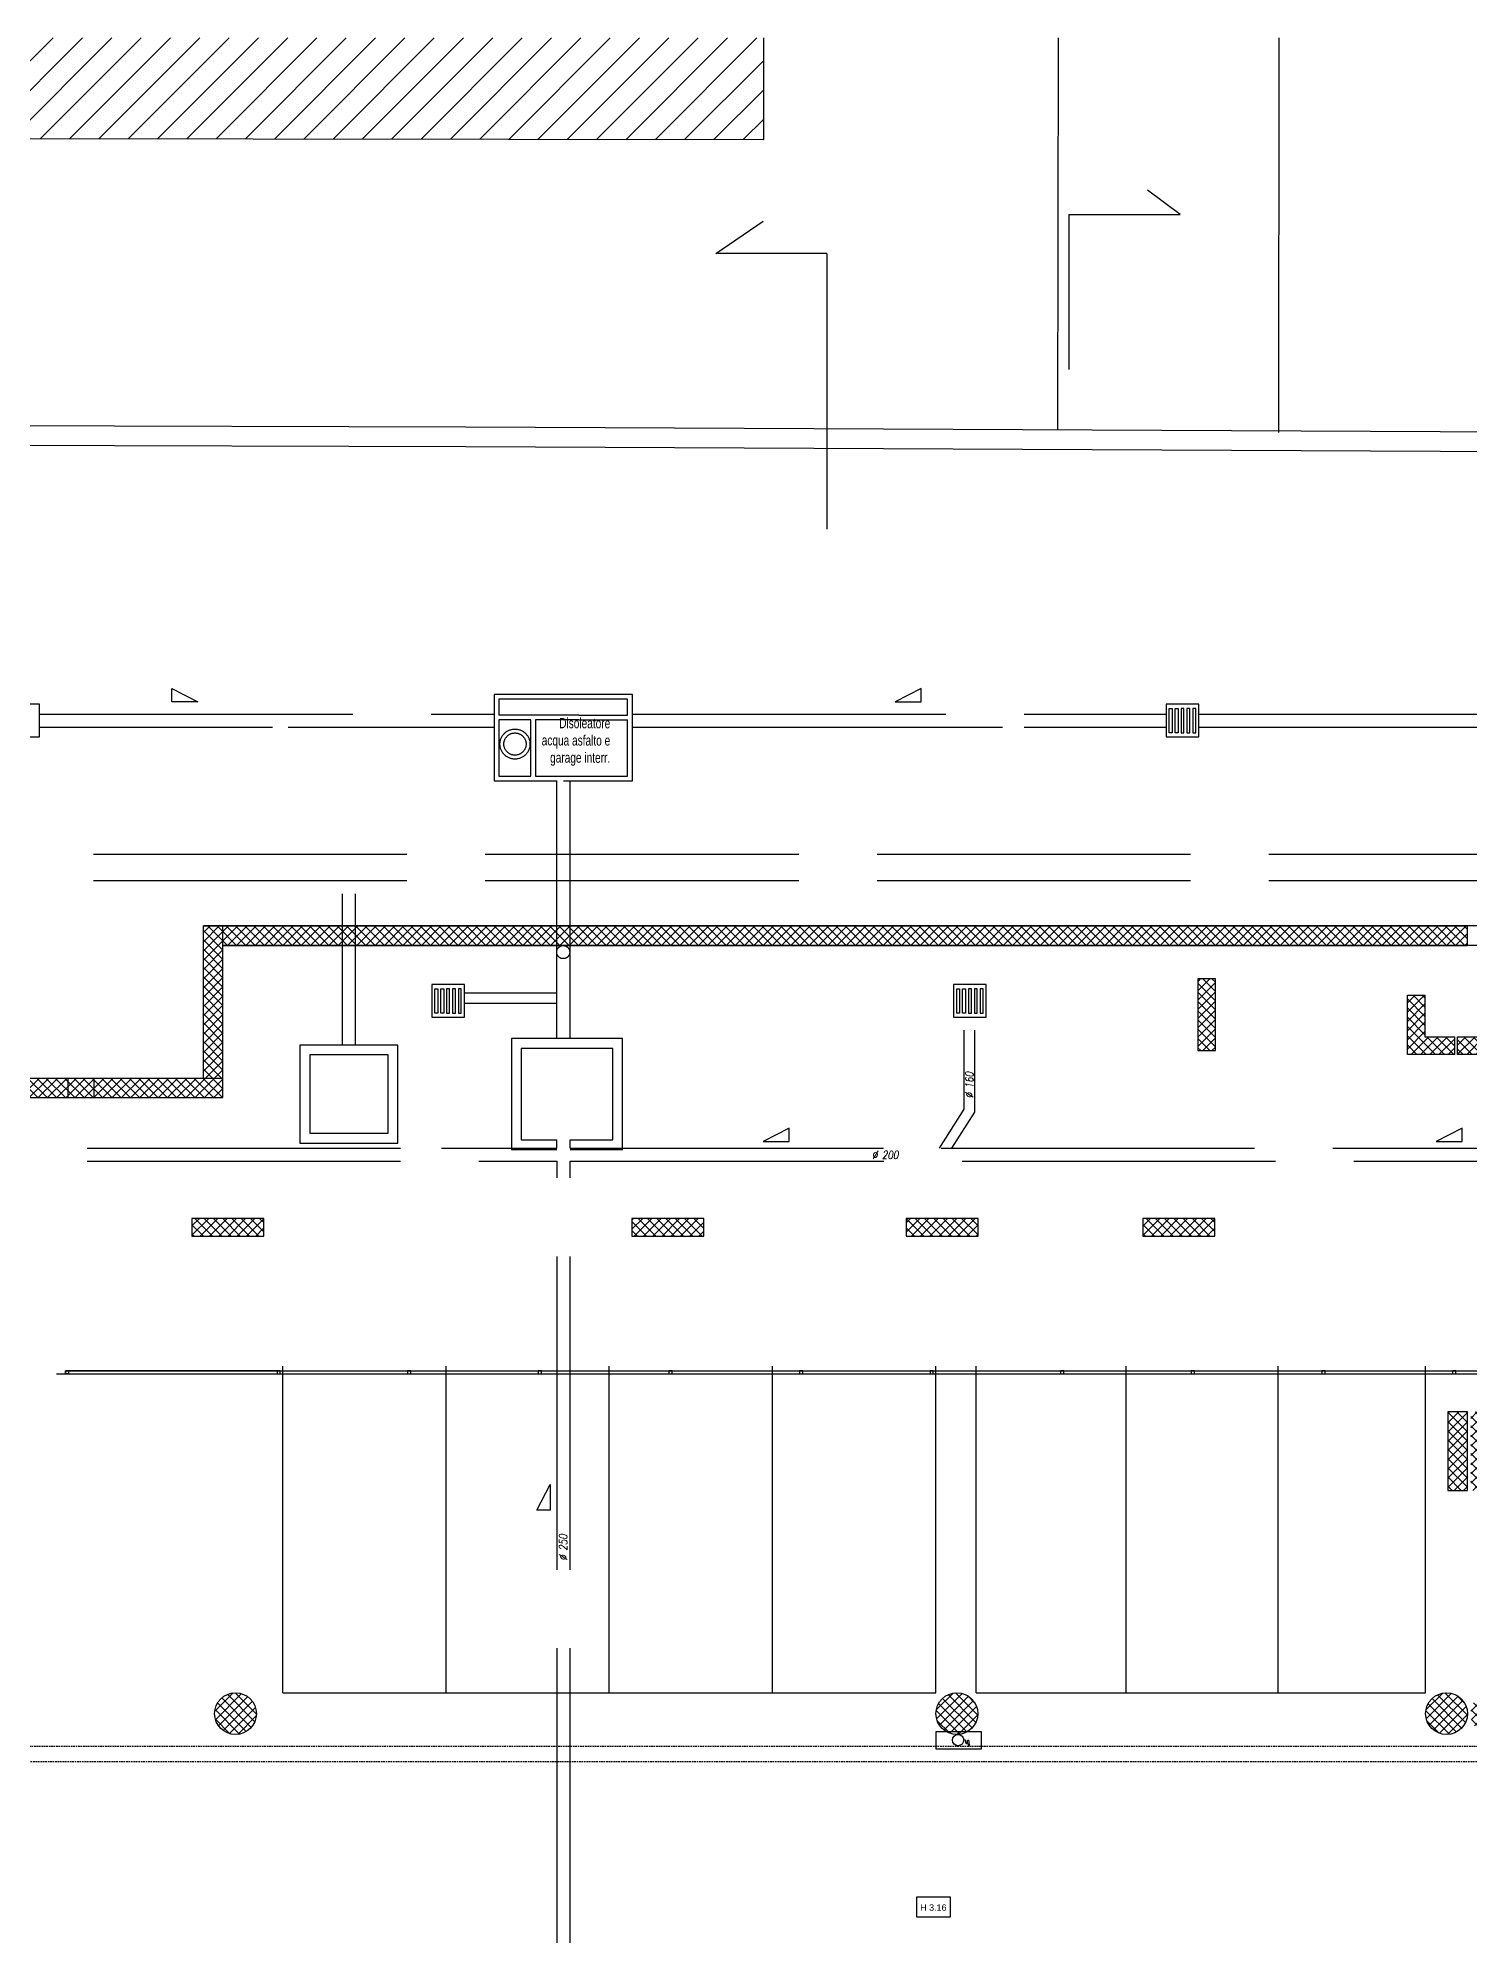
# Model space of a CAD drawing. Header units: millimetres. Extents: x 24747 to 137666, y -34589 to 43444.
# Drawn here: x 113137 to 115329, y 40539 to 43444 of the extents above; entities that cross this region are included whole.
import ezdxf

# ---------------------------------------------------------------- set-up
doc = ezdxf.new("R2010")
doc.units = ezdxf.units.MM
doc.header["$LTSCALE"] = 10
for name, pattern in [('ACAD_ISO02W100', [15, 12, -3]), ('DASHDOT', [25.4, 12.7, -6.35, 0, -6.35]), ('HIDDEN', [0.375, 0.25, -0.125])]:
    doc.linetypes.add(name, pattern=pattern)
for name, color, linetype in [('EPC INTERRATO DEFINITIVO PILASTRI', 5, 'Continuous'), ('Idranti', 8, 'Continuous'), ('linea acqua bianca', 150, 'Continuous'), ('TUBAZIONI', 6, 'Continuous'), ('X_LINEE SCARICO', 1, 'Continuous'), ('X_MURI', 3, 'Continuous'), ('X_Numerazione camere', 8, 'Continuous'), ('X_Parcheggi', 5, 'Continuous'), ('X_rilievo', 8, 'Continuous'), ('X_Serramenti Int', 1, 'Continuous')]:
    doc.layers.add(name, color=color, linetype=linetype)
doc.layers.add('EPC RETINI PIANO INTERRATO DEFINITIVO', color=4, linetype='Continuous', lineweight=0)
doc.styles.add('nomi', font='arial.ttf')
doc.styles.add('QUOTE', font='simplex.shx', dxfattribs={"width": 0.7})
doc.styles.add('testo indicazioni', font='romans.shx', dxfattribs={"width": 0.8, "oblique": 10, "height": 17.5})
pattern_1 = [(45, (115279.709, -15009.218), (-7.0710678, 7.0710678), []), (135, (115279.709, -15009.218), (-7.0710678, -7.0710678), [])]
pattern_2 = [(45, (157624.513, 6383.593), (-7.0710678, 7.0710678), []), (135, (157624.513, 6383.593), (-7.0710678, -7.0710678), [])]

msp = doc.modelspace()

# ---------------------------------------------------------------- hatches: boundary and pattern name
at = {"layer": 'EPC RETINI PIANO INTERRATO DEFINITIVO'}
h = msp.add_hatch(dxfattribs=at)
h.set_pattern_fill('_USER', color=256, scale=10, angle=45, style=0, double=1, pattern_type=0)
h.set_pattern_definition(pattern_1)
h.paths.add_polyline_path([(113420.29494, 41851.30506), (113390.29494, 41851.30506), (113390.29494, 41851.30214), (112591.48013, 41851.30214), (112591.48013, 41821.30506), (113240.41123, 41821.30506), (113240.41123, 41821.30505), (113270.41123, 41821.30505), (113270.41123, 41821.30506), (113420.29494, 41821.30506)])
h.paths.add_polyline_path([(113420.29494, 42054.30505), (113420.29494, 42084.30505), (113390.29494, 42084.30505), (113390.29494, 41851.30506), (113420.29494, 41851.30506)])
h.paths.add_polyline_path([(115326.04039, 42084.30505), (113420.29494, 42084.30505), (113420.29494, 42054.30506), (115326.04039, 42054.30506)])
h = msp.add_hatch(dxfattribs=at)
h.set_pattern_fill('_USER', color=256, scale=10, angle=45, style=0, double=1, pattern_type=0)
h.set_pattern_definition(pattern_1)
h.paths.add_polyline_path([(113420.29494, 41851.30506), (113390.29494, 41851.30506), (113390.29494, 41851.30214), (112591.48013, 41851.30214), (112591.48013, 41821.30506), (113240.41123, 41821.30506), (113240.41123, 41821.30505), (113270.41123, 41821.30505), (113270.41123, 41821.30506), (113420.29494, 41821.30506)])
h.paths.add_polyline_path([(113420.29494, 42054.30505), (113420.29494, 42084.30505), (113390.29494, 42084.30505), (113390.29494, 41851.30506), (113420.29494, 41851.30506)])
h.paths.add_polyline_path([(115326.04039, 42084.30505), (113420.29494, 42084.30505), (113420.29494, 42054.30506), (115326.04039, 42054.30506)])
h = msp.add_hatch(dxfattribs=at)
h.set_pattern_fill('_USER', color=256, scale=10, angle=45, style=0, double=1, pattern_type=0)
h.set_pattern_definition([(45, (115279.709, -15009.218), (-7.0710678, 7.0710678), []), (135, (115279.709, -15009.218), (-7.0710678, -7.0710678), [])])
h.paths.add_polyline_path([(114940.04856, 42003.22285), (114913.04856, 42003.22285), (114913.04856, 41924.30506), (114940.04856, 41924.30506)])
h.paths.add_polyline_path([(114940.04856, 41924.30506), (114913.04856, 41924.30506), (114913.04856, 41893.22285), (114940.04856, 41893.22285)])
h.paths.add_polyline_path([(115261.04077, 41978.16201), (115234.04077, 41978.16201), (115234.04077, 41924.30506), (115261.04077, 41924.30506)])
h.paths.add_polyline_path([(115306.0365, 41887.35594), (115306.0365, 41914.35594), (115261.04077, 41914.35594), (115261.04077, 41924.30506), (115234.04077, 41924.30506), (115234.04077, 41887.35594)])
h.paths.add_polyline_path([(115421.0365, 41887.35594), (115421.0365, 41914.35594), (115311.0365, 41914.35594), (115311.0365, 41887.35594)])
h.paths.add_polyline_path([(116035.02151, 41914.35594), (116035.02151, 41887.35595), (116155.02151, 41887.35595), (116155.02151, 41914.35594)])
h.paths.add_polyline_path([(116032.72081, 41889.50437), (116032.72081, 41911.99261), (116011.0049, 41911.99261), (116011.0049, 41889.50437)], flags=9)
h = msp.add_hatch(dxfattribs=at)
h.set_pattern_fill('_USER', color=256, scale=10, angle=45, style=0, double=1, pattern_type=0)
h.set_pattern_definition(pattern_2)
h.paths.add_polyline_path([(113482.84787, 41609.30722), (113482.84787, 41636.30722), (113372.84787, 41636.30722), (113372.84787, 41609.30722)])
h.paths.add_polyline_path([(114156.54624, 41609.27536), (114156.54624, 41636.27536), (114046.54624, 41636.27536), (114046.54624, 41609.27536)])
h.paths.add_polyline_path([(114576.54624, 41609.27536), (114576.54624, 41636.27536), (114466.54624, 41636.27536), (114466.54624, 41609.27536)])
h.paths.add_polyline_path([(114939.09732, 41609.27536), (114939.09732, 41636.27536), (114829.09732, 41636.27536), (114829.09732, 41609.27536)])
h = msp.add_hatch(dxfattribs=at)
h.set_pattern_fill('_USER', color=256, scale=10, angle=45, style=0, double=1, pattern_type=0)
h.set_pattern_definition([(45, (157624.513, 6421.593), (-7.0710678, 7.0710678), []), (135, (157624.513, 6421.593), (-7.0710678, -7.0710678), [])])
h.paths.add_polyline_path([(115331.05219, 41220.02444), (115361.05219, 41220.02444), (115361.05219, 41340.02444), (115331.05219, 41340.02444)])
h.paths.add_polyline_path([(115296.05219, 41220.0241), (115326.05219, 41220.0241), (115326.05219, 41340.0241), (115296.05219, 41340.0241)])
h = msp.add_hatch(dxfattribs=at)
h.set_pattern_fill('_USER', color=256, scale=10, angle=45, style=0, double=1, pattern_type=0)
h.set_pattern_definition(pattern_2)
edge = h.paths.add_edge_path()
edge.add_arc((116659.03264, 40878.26957), 32, 0, 360)
edge = h.paths.add_edge_path()
edge.add_arc((116090.6751, 40878.26957), 32, 0, 360)
edge = h.paths.add_edge_path()
edge.add_arc((115363.0444, 40878.26957), 32, 0, 360)
edge = h.paths.add_edge_path()
edge.add_arc((115294.0444, 40878.26957), 32, 0, 360)
edge = h.paths.add_edge_path()
edge.add_arc((114544.20253, 40878.26957), 32, 0, 360)
edge = h.paths.add_edge_path()
edge.add_arc((113439.50477, 40878.26957), 32, 0, 360)
at = {"layer": 'X_rilievo'}
h = msp.add_hatch(dxfattribs=at)
h.set_pattern_fill('ANSI31', color=256, scale=10, style=0)
h.set_pattern_definition([(45, (113442.92, 43322.244), (-22.45064, 22.45064), [])])
h.paths.add_polyline_path([(114248.33328, 43443.59752), (112863.56592, 43443.59752), (112863.32223, 43290.23312), (113905.18038, 43288.57764), (114248.33328, 43288.03238)])
h.paths.add_polyline_path([(118037.14088, 43267.53915), (118037.14088, 43443.59752), (116652.12983, 43443.59752), (116652.12983, 43269.7399)])

# ---------------------------------------------------------------- linework, layer by layer
at = {"layer": 'EPC INTERRATO DEFINITIVO PILASTRI'}
for centre in [(113439.50477, 40878.26957, 0), (114544.20253, 40878.26957, 0), (114544.20253, 40878.26957, 0), (115294.0444, 40878.26957, 0)]:
    msp.add_circle(centre, 32, dxfattribs=at)
at = {"layer": 'Idranti'}
for p, q in [((114582.04622, 40850.18966, 0), (114512.04622, 40850.18966, 0)), ((114512.04622, 40850.18966, 0), (114512.04622, 40824.18966, 0)), ((114546.05964, 40846.3235, 0), (114546.05964, 40850.18966, 0)), ((114556.61944, 40837.73106, 0), (114554.65208, 40837.73106, 0)), ((114557.86514, 40833.7832, 0), (114557.86514, 40836.38818, 0)), ((114560.35954, 40833.72561, 0), (114560.35954, 40836.32872, 0)), ((114562.53613, 40836.32872, 0), (114562.53613, 40831.05799, 0)), ((114582.04622, 40824.18966, 0), (114582.04622, 40850.18966, 0)), ((114512.04622, 40824.18966, 0), (114582.04622, 40824.18966, 0)), ((114562.53613, 40828.95497, 0), (114561.27952, 40831.05799, 0)), ((114563.79275, 40831.05799, 0), (114561.27952, 40831.05799, 0)), ((114562.53613, 40828.95497, 0), (114563.79275, 40831.05799, 0))]:
    msp.add_line(p, q, dxfattribs=at)
msp.add_circle((114546.05964, 40837.73106, 0), 8.59245, dxfattribs=at)
for centre, radius, start, end in [((114556.61944, 40836.48184, 0), 1.24922, 355.7003626, 90), ((114561.44784, 40836.32872, 0), 1.0883, 0, 180), ((114559.11084, 40833.68955, 0), 1.24922, 175.7003626, 1.65414915)]:
    msp.add_arc(centre, radius, start, end, dxfattribs=at)
at = {"layer": 'linea acqua bianca', "linetype": 'ACAD_ISO02W100', "ltscale": 4}
for p, q in [((113342.07792, 42427.36137), (113342.07792, 42447.69394)), ((113342.07792, 42447.69394), (113381.72887, 42427.36137)), ((114489.33095, 42447.69394), (114449.68001, 42427.36137)), ((114489.33095, 42427.36137), (114489.33095, 42447.69394)), ((113139.29988, 42408.40037), (113835.35819, 42408.40037)), ((113381.72887, 42427.36137), (113342.07792, 42427.36137)), ((114047.25819, 42408.40037), (114865.63601, 42408.40037)), ((114449.68001, 42427.36137), (114489.33095, 42427.36137)), ((114914.67905, 42408.40037), (116383.15544, 42408.40037)), ((113139.29988, 42388.40037), (113496.34306, 42388.40037)), ((113520.0123, 42388.40037), (113835.35819, 42388.40037)), ((113891.70819, 42313.65748, 0), (113891.70819, 42399.40748, 0)), ((114047.25819, 42388.40037), (114110.48005, 42388.40037)), ((114047.25819, 42388.40037), (114864.67905, 42388.40037)), ((114134.14929, 42388.40037), (114865.63601, 42388.40037)), ((114914.67905, 42388.40037), (116383.15544, 42388.40037)), ((109621.93801, 42193.90076), (115361.03923, 42193.90076)), ((109621.93801, 42153.90076), (115361.03923, 42153.90076))]:
    msp.add_line(p, q, dxfattribs=at)
at = {"layer": 'linea acqua bianca', "linetype": 'ACAD_ISO02W100', "ltscale": 4, "elevation": 0}
for points in [[(113941.79027, 42306.30748), (114047.25819, 42306.30748), (114047.25819, 42438.60748), (113835.35819, 42438.60748), (113835.35819, 42306.30748), (113931.99027, 42306.30748)], [(113941.79027, 42306.30748), (114047.25819, 42306.30748), (114047.25819, 42438.60748), (113835.35819, 42438.60748), (113835.35819, 42306.30748), (113931.99027, 42306.30748)], [(114039.90819, 42406.75748), (114039.90819, 42431.25748), (113842.70819, 42431.25748), (113842.70819, 42406.75748)], [(113965.20819, 42406.75748), (113842.70819, 42406.75748)], [(113965.20819, 42406.75748), (114039.90819, 42406.75748)], [(113842.70819, 42399.40748), (113842.70819, 42313.65748), (113891.70819, 42313.65748)], [(113891.70819, 42399.40748), (113842.70819, 42399.40748)], [(113899.05819, 42399.40748), (113899.05819, 42313.65748), (114039.90819, 42313.65748), (114039.90819, 42399.40748)], [(113965.20819, 42399.40748), (113899.05819, 42399.40748)], [(113965.20819, 42399.40748), (114039.90819, 42399.40748)]]:
    msp.add_lwpolyline(points, dxfattribs=at)
for points in [[(113089.29988, 42373.40037), (113139.29988, 42373.40037), (113139.29988, 42423.40037), (113089.29988, 42423.40037)], [(114864.67905, 42373.40037), (114914.67905, 42373.40037), (114914.67905, 42423.40037), (114864.67905, 42423.40037)], [(114873.92905, 42379.90037), (114869.42905, 42379.90037), (114869.42905, 42416.90037), (114873.92905, 42416.90037)], [(114882.92905, 42379.90037), (114878.42905, 42379.90037), (114878.42905, 42416.90037), (114882.92905, 42416.90037)], [(114887.42905, 42379.90037), (114891.92905, 42379.90037), (114891.92905, 42416.90037), (114887.42905, 42416.90037)], [(114896.42905, 42379.90037), (114900.92905, 42379.90037), (114900.92905, 42416.90037), (114896.42905, 42416.90037)], [(114905.42905, 42379.90037), (114909.92905, 42379.90037), (114909.92905, 42416.90037), (114905.42905, 42416.90037)]]:
    msp.add_lwpolyline(points, close=True, dxfattribs=at)
at = {"layer": 'linea acqua bianca', "linetype": 'ACAD_ISO02W100', "ltscale": 4}
for radius in [23, 17]:
    msp.add_circle((113867.43966, 42362.56522, 0), radius, dxfattribs=at)
at = {"layer": 'TUBAZIONI', "linetype": 'HIDDEN'}
for p, q in [((116988.50973, 40827.79318, 0), (113024.20203, 40827.79318, 0)), ((116968.20227, 40804.66637), (113047.24275, 40804.66637))]:
    msp.add_line(p, q, dxfattribs=at)
at = {"layer": 'X_LINEE SCARICO', "linetype": 'ACAD_ISO02W100', "ltscale": 4}
for p, q in [((113931.73729, 41911.69049, 0), (113931.73729, 42304.9405, 0)), ((113951.73729, 41911.69049, 0), (113951.73729, 42304.9405, 0)), ((113603.16904, 41901.69049, 0), (113603.16904, 42133.33384, 0)), ((113623.16904, 41901.69049, 0), (113623.16904, 42133.33384, 0)), ((113790.01406, 41981.70995, 0), (113931.73729, 41981.70995, 0)), ((113790.01406, 41965.70995, 0), (113931.73729, 41965.70995, 0)), ((114554.92058, 41924.30897, 0), (114554.92058, 41803.79344, 0)), ((114570.92058, 41924.30897, 0), (114570.92058, 41799.1689, 0)), ((113222.66999, 41851.30506, 0), (113222.66999, 41821.30505, 0)), ((114554.92058, 41803.79344, 0), (114517.08216, 41743.80505, 0)), ((114570.92058, 41799.1689, 0), (114535.99915, 41743.80505, 0)), ((114287.28442, 41774.4239, 0), (114247.63347, 41754.09133, 0)), ((114287.28442, 41754.09133, 0), (114287.28442, 41774.4239, 0)), ((115317.93044, 41774.4239, 0), (115278.27949, 41754.09133, 0)), ((115317.93044, 41754.09133, 0), (115317.93044, 41774.4239, 0)), ((112612.18898, 41743.80505, 0), (113755.01406, 41743.80505, 0)), ((113755.01406, 41743.80505, 0), (113931.73729, 41743.80505, 0)), ((113931.73729, 41743.80505, 0), (113931.73729, 41756.69049, 0)), ((113951.73729, 41743.80505, 0), (113951.73729, 41756.69049, 0)), ((113951.73729, 41743.80505, 0), (114500.1306, 41743.80505, 0)), ((114247.63347, 41754.09133, 0), (114287.28442, 41754.09133, 0)), ((114520.1306, 41743.80505, 0), (115673.16334, 41743.80505, 0)), ((115278.27949, 41754.09133, 0), (115317.93044, 41754.09133, 0)), ((112612.18898, 41723.80505, 0), (113932.1259, 41723.80505, 0)), ((113932.1259, 40498.24661, 0), (113932.1259, 41723.80505, 0)), ((113952.1259, 41723.80505, 0), (115706.72218, 41723.80505, 0)), ((113952.1259, 40498.24661, 0), (113952.1259, 41723.80505, 0)), ((113901.05203, 41189.53464), (113921.38461, 41229.18559)), ((113921.38461, 41229.18559), (113921.38461, 41189.53464)), ((113921.38461, 41189.53464), (113901.05203, 41189.53464))]:
    msp.add_line(p, q, dxfattribs=at)
at = {"layer": 'X_LINEE SCARICO', "linetype": 'ACAD_ISO02W100', "ltscale": 2}
msp.add_line((113182.66999, 41851.30506, 0), (113182.66999, 41821.30505, 0), dxfattribs=at)
at = {"layer": 'X_LINEE SCARICO', "linetype": 'ACAD_ISO02W100', "ltscale": 4, "elevation": 0}
for points in [[(113740.01406, 41944.30897), (113790.01406, 41944.30897), (113790.01406, 41994.30897), (113740.01406, 41994.30897)], [(113749.26406, 41950.80897), (113744.76406, 41950.80897), (113744.76406, 41987.80897), (113749.26406, 41987.80897)], [(113758.26406, 41950.80897), (113753.76406, 41950.80897), (113753.76406, 41987.80897), (113758.26406, 41987.80897)], [(113762.76406, 41950.80897), (113767.26406, 41950.80897), (113767.26406, 41987.80897), (113762.76406, 41987.80897)], [(113771.76406, 41950.80897), (113776.26406, 41950.80897), (113776.26406, 41987.80897), (113771.76406, 41987.80897)], [(113780.76406, 41950.80897), (113785.26406, 41950.80897), (113785.26406, 41987.80897), (113780.76406, 41987.80897)], [(114539.1781, 41944.30897), (114589.1781, 41944.30897), (114589.1781, 41994.30897), (114539.1781, 41994.30897)], [(114548.4281, 41950.80897), (114543.9281, 41950.80897), (114543.9281, 41987.80897), (114548.4281, 41987.80897)], [(114557.4281, 41950.80897), (114552.9281, 41950.80897), (114552.9281, 41987.80897), (114557.4281, 41987.80897)], [(114561.9281, 41950.80897), (114566.4281, 41950.80897), (114566.4281, 41987.80897), (114561.9281, 41987.80897)], [(114570.9281, 41950.80897), (114575.4281, 41950.80897), (114575.4281, 41987.80897), (114570.9281, 41987.80897)], [(114579.9281, 41950.80897), (114584.4281, 41950.80897), (114584.4281, 41987.80897), (114579.9281, 41987.80897)], [(113538.16904, 41751.69049), (113688.16904, 41751.69049), (113688.16904, 41901.69049), (113538.16904, 41901.69049)], [(113553.16904, 41766.69049), (113673.16904, 41766.69049), (113673.16904, 41886.69049), (113553.16904, 41886.69049)]]:
    msp.add_lwpolyline(points, close=True, dxfattribs=at)
for points in [[(113951.73729, 41741.69049), (114032.10981, 41741.69049), (114032.10981, 41911.69049), (113862.10981, 41911.69049), (113862.10981, 41741.69049), (113931.73729, 41741.69049)], [(113951.73729, 41756.69049), (114017.10981, 41756.69049), (114017.10981, 41896.69049), (113877.10981, 41896.69049), (113877.10981, 41756.69049), (113931.73729, 41756.69049)]]:
    msp.add_lwpolyline(points, dxfattribs=at)
at = {"layer": 'X_LINEE SCARICO', "linetype": 'ACAD_ISO02W100', "ltscale": 4}
msp.add_circle((113941.32313, 42044.05089, 0), 10, dxfattribs=at)
at = {"layer": 'X_MURI', "ltscale": 30}
for p, q in [((114248.33328, 43288.03238, 0), (114248.33328, 43443.59752, 0)), ((112863.32223, 43290.23312, 0), (114248.33328, 43288.03238, 0))]:
    msp.add_line(p, q, dxfattribs=at)
at = {"layer": 'X_MURI', "linetype": 'DASHDOT', "ltscale": 10}
for p, q in [((114885.88535, 43173.43069, 0), (114836.05487, 43210.43907, 0)), ((114175.0299, 43113.81525), (114247.74481, 43163.29259)), ((114715.65082, 43173.43069, 0), (114885.88535, 43173.43069, 0)), ((114345.26443, 43113.81525), (114175.0299, 43113.81525))]:
    msp.add_line(p, q, dxfattribs=at)
at = {"layer": 'X_MURI', "ltscale": 4}
for p, q in [((116333.7356, 42084.30506, 0), (113390.29494, 42084.30506, 0)), ((116343.73633, 42054.30498), (113420.29494, 42054.30506, 0)), ((108764.45463, 41851.30506, 0), (113390.29494, 41851.30506, 0))]:
    msp.add_line(p, q, dxfattribs=at)
at = {"layer": 'X_MURI'}
for p, q in [((113390.29494, 41851.30214, 0), (113390.29494, 42084.30505, 0)), ((113390.29494, 42084.30505, 0), (115326.04039, 42084.30505, 0)), ((115326.04039, 42054.30505, 0), (115326.04039, 42084.30505, 0)), ((113420.29494, 41821.30505, 0), (113420.29494, 42054.30505, 0)), ((113420.29494, 42054.30505, 0), (115326.04039, 42054.30505, 0)), ((112591.47624, 41851.30214, 0), (113390.29494, 41851.30214, 0)), ((112591.47624, 41821.30505, 0), (113420.29494, 41821.30505, 0))]:
    msp.add_line(p, q, dxfattribs=at)
at = {"layer": 'X_MURI', "color": 253}
for p, q in [((113420.29494, 42054.30505, 0), (113420.29494, 42084.30505, 0)), ((113390.29494, 41851.30506, 0), (113420.29494, 41851.30506, 0))]:
    msp.add_line(p, q, dxfattribs=at)
at = {"layer": 'X_MURI', "linetype": 'DASHDOT', "ltscale": 4, "elevation": 0}
for points in [[(114715.65082, 43173.43069), (114715.65082, 42935.80175)], [(114345.26443, 43113.81525), (114345.26443, 42691.38631)]]:
    msp.add_lwpolyline(points, dxfattribs=at)
at = {"layer": 'X_MURI', "elevation": 0}
for points in [[(113390.29494, 41851.30506), (113390.29494, 42084.30506)], [(113420.29494, 41821.30506), (113420.29494, 42054.30506)], [(112392.64917, 41821.30506), (113264.10354, 41821.30505)], [(113282.41123, 41821.30506), (113420.29494, 41821.30506)]]:
    msp.add_lwpolyline(points, dxfattribs=at)
at = {"layer": 'X_MURI', "ltscale": 4, "elevation": 0}
msp.add_lwpolyline([(114940.04856, 42003.22285), (114913.04856, 42003.22285), (114913.04856, 41893.22285), (114940.04856, 41893.22285)], close=True, dxfattribs=at)
for points in [[(115234.04077, 41978.16201), (115261.04077, 41978.16201), (115261.04077, 41914.35594), (115306.0365, 41914.35594), (115306.0365, 41887.35594), (115234.04077, 41887.35594), (115234.04077, 41978.16201)], [(115311.0365, 41914.35594), (115421.0365, 41914.35594), (115421.0365, 41887.35594), (115311.0365, 41887.35594), (115311.0365, 41914.35594)]]:
    msp.add_lwpolyline(points, dxfattribs=at)
at = {"layer": 'X_MURI', "ltscale": 2, "elevation": 0}
for points in [[(113482.84787, 41609.30722), (113482.84787, 41636.30722), (113372.84787, 41636.30722), (113372.84787, 41609.30722)], [(114156.54624, 41609.27536), (114156.54624, 41636.27536), (114046.54624, 41636.27536), (114046.54624, 41609.27536)], [(114576.54624, 41609.27536), (114576.54624, 41636.27536), (114466.54624, 41636.27536), (114466.54624, 41609.27536)], [(114939.09732, 41609.27536), (114939.09732, 41636.27536), (114829.09732, 41636.27536), (114829.09732, 41609.27536)]]:
    msp.add_lwpolyline(points, close=True, dxfattribs=at)
at = {"layer": 'X_MURI', "ltscale": 2}
msp.add_lwpolyline([(115296.05219, 41220.0241), (115326.05219, 41220.0241), (115326.05219, 41340.0241), (115296.05219, 41340.0241)], close=True, dxfattribs=at)
at = {"layer": 'X_MURI', "ltscale": 30}
for centre in [(113439.50477, 40878.26957, 0), (114544.20253, 40878.26957, 0), (115294.0444, 40878.26957, 0)]:
    msp.add_circle(centre, 32, dxfattribs=at)
at = {"layer": 'X_MURI'}
msp.add_circle((114544.20253, 40878.26957, 0), 32, dxfattribs=at)
at = {"layer": 'X_Numerazione camere'}
msp.add_lwpolyline([(114482.27508, 40567.15803), (114534.24185, 40567.15803), (114534.24185, 40597.15803), (114482.27508, 40597.15803)], close=True, dxfattribs=at)
at = {"layer": 'X_Parcheggi', "ltscale": 4}
for p, q in [((113511.84567, 40910.27038, 0), (113511.84567, 41410.27038, 0)), ((113761.84567, 40910.27038, 0), (113761.84567, 41410.27038, 0)), ((113761.84567, 40910.27038, 0), (113761.84567, 41410.27038, 0)), ((114011.84567, 40910.27038, 0), (114011.84567, 41410.27038, 0)), ((114261.84567, 40910.27038, 0), (114261.84567, 41410.27038, 0)), ((114511.84567, 40910.27038, 0), (114511.84567, 41410.27038, 0)), ((114573.84567, 40910.27038, 0), (114573.84567, 41410.27038, 0)), ((114803.24525, 40910.27038, 0), (114803.24525, 41410.27038, 0)), ((115036.37126, 40910.27038, 0), (115036.37126, 41410.27038, 0)), ((115262.0444, 40910.27038, 0), (115262.0444, 41410.27038, 0)), ((113511.84567, 40910.27038, 0), (114511.84567, 40910.27038, 0)), ((114573.84567, 40910.27038, 0), (115262.0444, 40910.27038, 0))]:
    msp.add_line(p, q, dxfattribs=at)
at = {"layer": 'X_rilievo'}
for p, q in [((114699.4514, 43443.59752, 0), (114698.49844, 42843.86537, 0)), ((115037.45182, 43443.59752, 0), (115036.49238, 42839.78315, 0)), ((112540.72653, 42852.1624, 0), (113792.23483, 42848.06538, 0)), ((112540.72653, 42852.1624, 0), (113792.23483, 42848.06538, 0)), ((113792.27565, 42848.06522, 0), (117621.32054, 42830.31967, 0)), ((113792.27565, 42848.06522, 0), (117621.32054, 42830.31967, 0)), ((112540.62832, 42822.16256, 0), (113792.13662, 42818.06554, 0)), ((112540.62832, 42822.16256, 0), (113792.13662, 42818.06554, 0)), ((113792.13662, 42818.06554, 0), (117621.18151, 42800.31999, 0)), ((113792.13662, 42818.06554, 0), (117621.18151, 42800.31999, 0))]:
    msp.add_line(p, q, dxfattribs=at)
at = {"layer": 'X_Serramenti Int'}
for p, q in [((113165.46129, 41398.27038, 0), (116713.07652, 41398.27038, 0)), ((113178.91107, 41403.27038, 0), (116713.07652, 41403.27038, 0))]:
    msp.add_line(p, q, dxfattribs=at)
at = {"layer": 'X_Serramenti Int', "elevation": 0}
for points in [[(113178.91107, 41398.27038), (113508.07652, 41398.27038), (113508.07652, 41403.27038), (113178.91107, 41403.27038)], [(113183.91107, 41398.27038), (113178.91107, 41398.27038), (113178.91107, 41403.27038), (113183.91107, 41403.27038)], [(113503.07652, 41398.27038), (113508.07652, 41398.27038), (113508.07652, 41403.27038), (113503.07652, 41403.27038)], [(113703.07652, 41398.27038), (113708.07652, 41398.27038), (113708.07652, 41403.27038), (113703.07652, 41403.27038)], [(113903.07652, 41398.27038), (113908.07652, 41398.27038), (113908.07652, 41403.27038), (113903.07652, 41403.27038)], [(114103.07652, 41398.27038), (114108.07652, 41398.27038), (114108.07652, 41403.27038), (114103.07652, 41403.27038)], [(114303.07652, 41398.27038), (114308.07652, 41398.27038), (114308.07652, 41403.27038), (114303.07652, 41403.27038)], [(114503.07652, 41398.27038), (114508.07652, 41398.27038), (114508.07652, 41403.27038), (114503.07652, 41403.27038)], [(114703.07652, 41398.27038), (114708.07652, 41398.27038), (114708.07652, 41403.27038), (114703.07652, 41403.27038)], [(114903.07652, 41398.27038), (114908.07652, 41398.27038), (114908.07652, 41403.27038), (114903.07652, 41403.27038)], [(115103.07652, 41398.27038), (115108.07652, 41398.27038), (115108.07652, 41403.27038), (115103.07652, 41403.27038)], [(115303.07652, 41398.27038), (115308.07652, 41398.27038), (115308.07652, 41403.27038), (115303.07652, 41403.27038)]]:
    msp.add_lwpolyline(points, close=True, dxfattribs=at)

# ---------------------------------------------------------------- texts
at = {"layer": 'linea acqua bianca', "linetype": 'ACAD_ISO02W100', "ltscale": 4, "insert": (114013.2271, 42329.07778, 0), "char_height": 1.45152, "width": 113.508361, "attachment_point": 9, "rotation": 359.85091473, "style": 'QUOTE'}
msp.add_mtext('\\pxi-3,l5.9614,t5.9614;{\\fArial|b0|i0|c0|p34;\\H10.9x; Disoleatore\\Pacqua asfalto e  garage interr.}', dxfattribs=at)
at = {"layer": 'X_LINEE SCARICO', "char_height": 12.25, "width": 163.1593674, "attachment_point": 9, "style": 'testo indicazioni'}
for s, insert, rotation in [('{\\Fromans|c238;%%C }160', (114569.45789, 41860.61579, 0), 89.85091473), ('{\\Fromans|c238;%%C }200', (114454.67792, 41727.40381, 0), 359.85091473), ('{\\Fromans|c238;%%C }250', (113947.56281, 41152.87925, 0), 89.85091473)]:
    msp.add_mtext(s, dxfattribs=dict(at, insert=insert, rotation=rotation))
at = {"layer": 'X_Numerazione camere', "insert": (114528.32329, 40581.27856, 0), "char_height": 8.1648, "width": 81.6492608, "attachment_point": 6, "rotation": 359.95576257, "style": 'nomi'}
msp.add_mtext('{\\fArial|b0|i0|c204|p34;\\H1.2x;H 3.\\fArial|b0|i0|c0|p34;16\\fArial|b0|i0|c204|p34; }', dxfattribs=at)

doc.saveas('drawing.dxf')
